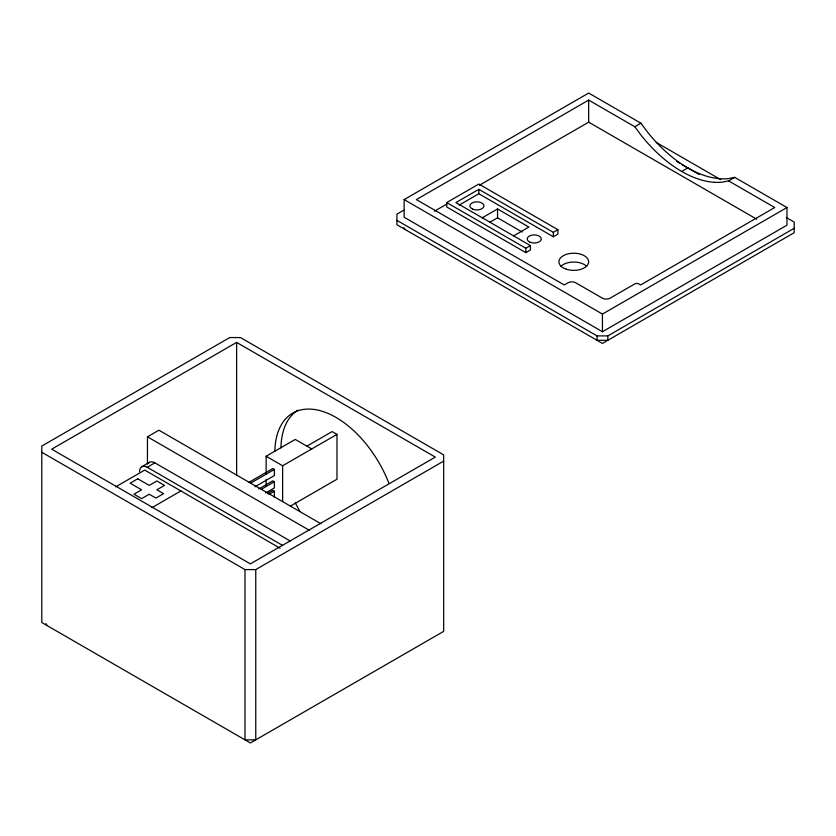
<?xml version="1.0" encoding="UTF-8"?>
<svg xmlns="http://www.w3.org/2000/svg" width="836" height="836" viewBox="0 0 836 836"><rect width="100%" height="100%" fill="white"/><g stroke="black" fill="none" stroke-linecap="round" stroke-linejoin="round"><path stroke-width="1.25" d="M404.133 199.595L588.68 93.047L640.919 123.206L647.712 132.36A113.477 65.511 60 0 0 727.947 178.685L734.729 177.368L786.979 207.527L786.979 225.177L602.432 331.725L404.133 217.235L404.133 199.595L602.432 314.075L786.979 207.527M588.68 100.101L416.359 199.595L564.227 284.961L568.041 282.756A5.403 3.125 0 0 1 575.69 282.756L602.432 298.191A5.403 3.125 0 0 0 610.071 298.191L634.911 283.853A2.707 1.557 0 0 1 638.735 283.853L640.637 284.961L774.753 207.527L728.616 180.9L721.834 182.217A113.477 65.511 60 0 1 641.599 135.892L634.806 126.738L588.68 100.101L588.68 122.16L756.705 219.178M403.683 210.212L396.912 214.131L396.912 224.759L602.432 343.418L794.2 232.701L794.2 222.073L786.289 217.496M557.915 229.701L553.338 232.345L478.829 189.333L455.902 202.573L530.411 245.585L530.411 249.995L525.823 252.639L446.737 206.983L446.737 202.573L478.829 184.035L557.915 229.701L557.915 234.111L553.338 236.755L478.829 193.743L459.183 205.092M434.375 211.247L446.769 204.089M479.425 185.237L588.68 122.16M236.619 342.405L51.696 449.172L250.382 563.872L435.305 457.104L236.619 342.405L236.619 475.632M634.806 126.738L640.919 123.206M482.267 217.788L497.545 208.969L528.885 227.058L513.597 235.877M489.906 222.198L497.545 217.788L522.166 232M147.449 464.064L147.449 436.81L158.913 430.195L320.93 523.744M141.817 466.718L149.456 462.308M446.737 202.573L525.823 248.229L530.411 245.585M139.57 471.671A10.805 6.239 60 0 1 147.22 467.261L154.859 462.841L290.259 541.017M115.755 486.813L144.732 470.083L280.07 548.217M681.716 171.464L687.829 167.931M151.901 507.682L180.879 490.951M728.616 180.9L734.729 177.368M266.141 474.169L266.141 456.247L295.254 439.433L311.755 448.963M306.906 446.152L332.132 431.585L336.981 434.386L336.981 479.216L290.479 506.062M249.055 482.247L272.839 468.515L274.386 469.414L274.386 475.569L254.928 486.803M250.612 483.135L274.386 469.414M266.141 456.247L282.641 465.767L336.981 434.386M258.784 488.955L272.839 480.836L274.386 481.735L274.386 487.9L265.743 492.895M261.417 489.227L274.386 481.735M267.436 493.491L272.839 490.366L274.386 491.265L274.386 497.43M268.983 494.379L274.386 491.265M396.912 220.349L597.04 335.894L607.824 335.894L794.2 228.291M41.8 452.276L244.99 569.588L255.764 569.588L443.676 461.106M656.25 142.423L720.705 179.636M676.564 161.432L679.94 163.386M682.197 164.682L699.095 174.442M147.449 436.81L309.466 530.358M147.22 467.261L282.61 545.427M403.757 227.58L405.282 229.586M45.99 623.572L47.192 625.641M607.824 335.894L607.824 340.304L597.04 340.304L597.04 335.894M602.432 314.075L602.432 331.725M553.338 232.345L553.338 236.755M525.823 248.229L525.823 252.639M497.545 208.969L497.545 217.788M478.829 189.333L478.829 193.743M282.641 465.767L282.641 501.631M266.141 479.3L266.141 485.695M255.764 569.588L255.764 739.85L244.99 739.85L244.99 569.588M560.904 266.329A14.86 8.579 0 0 1 586.642 266.329M300.124 511.59A86.453 49.92 60 0 1 295.244 502.802M280.959 447.856A86.453 49.92 60 0 1 297.919 410.152M274.845 451.388A86.453 49.92 60 0 1 320.7 410.821A86.453 49.92 60 0 1 388.907 483.26M148.505 463.102A10.805 6.239 60 0 1 154.859 462.841M229.712 337.566L41.8 446.058L41.8 622.538L250.382 742.953L443.676 631.358L443.676 454.878L240.486 337.566L229.712 337.566M137.762 478.777L130.123 483.187L141.587 489.812L133.938 494.222L141.587 498.632L149.226 494.222L155.914 498.078L163.553 493.668L156.865 489.812L164.514 485.392L156.865 480.982L149.226 485.392L137.762 478.777M566.348 269.223A14.86 8.579 0 0 0 588.638 261.793A14.86 8.579 0 0 0 566.348 254.363A14.86 8.579 0 0 0 566.348 269.223M472.716 209.125A7.022 4.055 0 0 0 483.898 206.356A7.022 4.055 0 0 0 474.137 202.155A7.022 4.055 0 0 0 472.716 209.125M530.045 242.221A7.022 4.055 0 0 0 541.205 239.43A7.022 4.055 0 0 0 531.435 235.25A7.022 4.055 0 0 0 530.045 242.221"/></g></svg>
